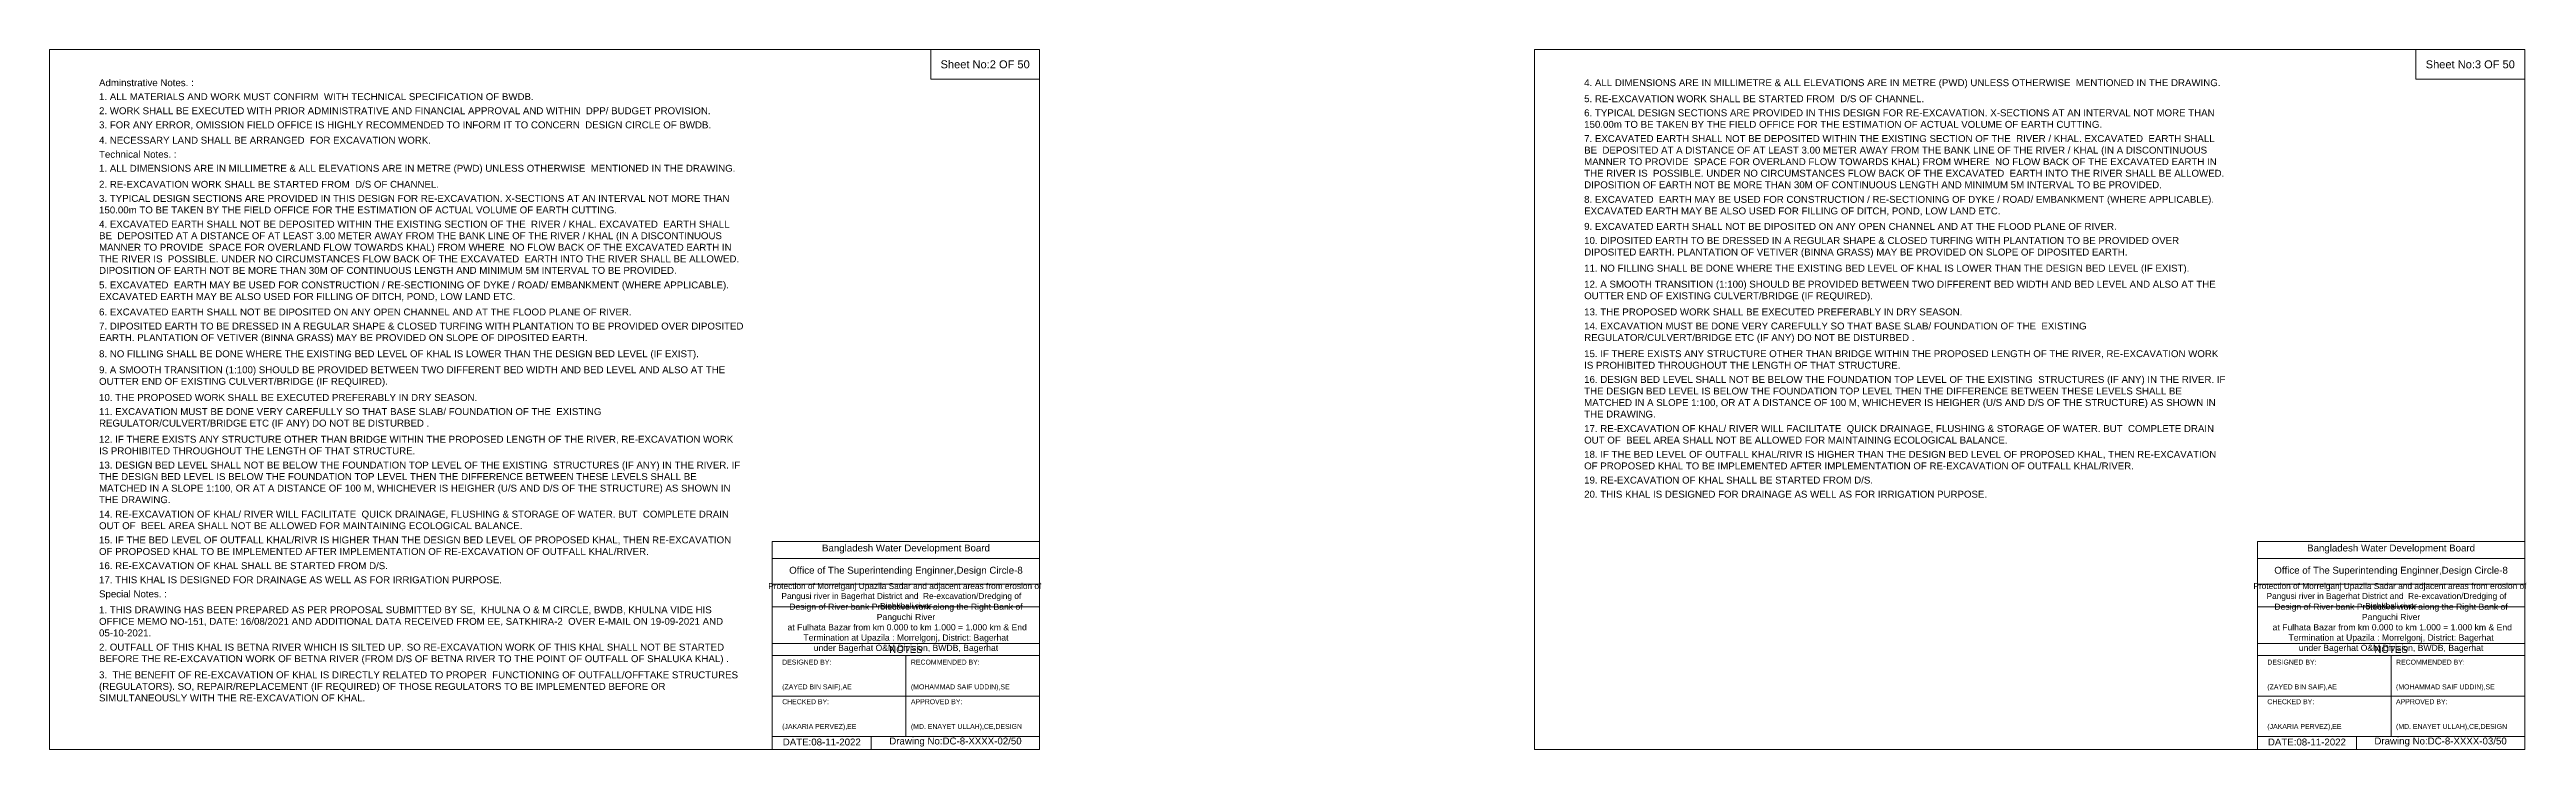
# Model space of a CAD drawing. Header units: inches. Extents: x 89000 to 305017, y -7071 to 0.
# Drawn here: x 115000 to 140017, y -7071 to 0 of the extents above; entities that cross this region are included whole.
import ezdxf

# ---------------------------------------------------------------- set-up
doc = ezdxf.new("R2010")
doc.units = ezdxf.units.IN
doc.header["$LTSCALE"] = 7
doc.header["$MEASUREMENT"] = 0
doc.layers.add('Cross Section Labels', color=7, linetype='Continuous', lineweight=9)
doc.styles.get("Standard").update_dxf_attribs({"font": 'arial.ttf'})

msp = doc.modelspace()

# ---------------------------------------------------------------- linework, layer by layer
at = {"layer": 'Cross Section Labels'}
for points in [[(115000, 0), (125000, 0), (125000, -7071), (115000, -7071)], [(123900, 0), (125000, 0), (125000, -300), (123900, -300)], [(130000, 0), (140000, 0), (140000, -7071), (130000, -7071)], [(138900, 0), (140000, 0), (140000, -300), (138900, -300)]]:
    msp.add_lwpolyline(points, close=True, dxfattribs=at)
for points in [[(122300, -7071), (122300, -4971), (125000, -4971)], [(137300, -7071), (137300, -4971), (140000, -4971)], [(122300, -5141), (125000, -5141)], [(137300, -5141), (140000, -5141)], [(122300, -5401), (125000, -5401)], [(137300, -5401), (140000, -5401)], [(122300, -5631), (125000, -5631)], [(137300, -5631), (140000, -5631)], [(122300, -6001), (125000, -6001)], [(137300, -6001), (140000, -6001)], [(122300, -6121), (125000, -6121)], [(123650, -6121), (123650, -6941)], [(137300, -6121), (140000, -6121)], [(138650, -6121), (138650, -6941)], [(122300, -6531), (125000, -6531)], [(137300, -6531), (140000, -6531)], [(122300, -6941), (125000, -6941)], [(123300, -6941), (123300, -7071)], [(137300, -6941), (140000, -6941)], [(138300, -6941), (138300, -7071)]]:
    msp.add_lwpolyline(points, dxfattribs=at)

# ---------------------------------------------------------------- texts
at = {"layer": 'Cross Section Labels', "attachment_point": 5}
for s, insert, char_height in [('Sheet No:2 OF 50', (124450, -150), 80), ('Sheet No:3 OF 50', (139450, -150), 80), ('Bangladesh Water Development Board', (123650, -5046), 70), ('Bangladesh Water Development Board', (138650, -5046), 70), ('Office of The Superintending Enginner,Design Circle-8', (123650, -5271), 70), ('Office of The Superintending Enginner,Design Circle-8', (138650, -5271), 70)]:
    msp.add_mtext(s, dxfattribs=dict(at, insert=insert, char_height=char_height))
at = {"layer": 'Cross Section Labels'}
for s, insert, char_height, width, attachment_point in [('Adminstrative Notes. :', (115500, -300), 70, 6500, 1), ('1. ALL MATERIALS AND WORK MUST CONFIRM  WITH TECHNICAL SPECIFICATION OF BWDB.', (115500, -441.14598), 70, 6500, 1), ('4. ALL DIMENSIONS ARE IN MILLIMETRE & ALL ELEVATIONS ARE IN METRE (PWD) UNLESS OTHERWISE  MENTIONED IN THE DRAWING.', (130500, -300), 70, 6500, 1), ('5. RE-EXCAVATION WORK SHALL BE STARTED FROM  D/S OF CHANNEL.', (130500, -461.82128), 70, 6500, 1), ('3. FOR ANY ERROR, OMISSION FIELD OFFICE IS HIGHLY RECOMMENDED TO INFORM IT TO CONCERN  DESIGN CIRCLE OF BWDB.', (115500, -726.01637), 70, 6500, 1), ('2. WORK SHALL BE EXECUTED WITH PRIOR ADMINISTRATIVE AND FINANCIAL APPROVAL AND WITHIN  DPP/ BUDGET PROVISION.', (115500, -583.58117), 70, 6500, 1), ('6. TYPICAL DESIGN SECTIONS ARE PROVIDED IN THIS DESIGN FOR RE-EXCAVATION. X-SECTIONS AT AN INTERVAL NOT MORE THAN 150.00m TO BE TAKEN BY THE FIELD OFFICE FOR THE ESTIMATION OF ACTUAL VOLUME OF EARTH CUTTING.', (130500, -604.25648), 70, 6500, 1), ('4. NECESSARY LAND SHALL BE ARRANGED  FOR EXCAVATION WORK. ', (115500, -881.10505), 70, 6500, 1), ('7. EXCAVATED EARTH SHALL NOT BE DEPOSITED WITHIN THE EXISTING SECTION OF THE  RIVER / KHAL. EXCAVATED  EARTH SHALL BE  DEPOSITED AT A DISTANCE OF AT LEAST 3.00 METER AWAY FROM THE BANK LINE OF THE RIVER / KHAL (IN A DISCONTINUOUS  MANNER TO PROVIDE  SPACE FOR OVERLAND FLOW TOWARDS KHAL) FROM WHERE  NO FLOW BACK OF THE EXCAVATED EARTH IN THE RIVER IS  POSSIBLE. UNDER NO CIRCUMSTANCES FLOW BACK OF THE EXCAVATED  EARTH INTO THE RIVER SHALL BE ALLOWED. DIPOSITION OF EARTH NOT BE MORE THAN 30M OF CONTINUOUS LENGTH AND MINIMUM 5M INTERVAL TO BE PROVIDED.', (130500, -864.59982), 70, 6500, 1), ('Technical Notes. :', (115500, -1023.54025), 70, 6500, 1), ('1. ALL DIMENSIONS ARE IN MILLIMETRE & ALL ELEVATIONS ARE IN METRE (PWD) UNLESS OTHERWISE  MENTIONED IN THE DRAWING.', (115500, -1164.68622), 70, 6500, 1), ('3. TYPICAL DESIGN SECTIONS ARE PROVIDED IN THIS DESIGN FOR RE-EXCAVATION. X-SECTIONS AT AN INTERVAL NOT MORE THAN 150.00m TO BE TAKEN BY THE FIELD OFFICE FOR THE ESTIMATION OF ACTUAL VOLUME OF EARTH CUTTING.', (115500, -1468.9427), 70, 6500, 1), ('2. RE-EXCAVATION WORK SHALL BE STARTED FROM  D/S OF CHANNEL.', (115500, -1326.5075), 70, 6500, 1), ('8. EXCAVATED  EARTH MAY BE USED FOR CONSTRUCTION / RE-SECTIONING OF DYKE / ROAD/ EMBANKMENT (WHERE APPLICABLE). EXCAVATED EARTH MAY BE ALSO USED FOR FILLING OF DITCH, POND, LOW LAND ETC.', (130500, -1478.71533), 70, 6500, 1), ('4. EXCAVATED EARTH SHALL NOT BE DEPOSITED WITHIN THE EXISTING SECTION OF THE  RIVER / KHAL. EXCAVATED  EARTH SHALL BE  DEPOSITED AT A DISTANCE OF AT LEAST 3.00 METER AWAY FROM THE BANK LINE OF THE RIVER / KHAL (IN A DISCONTINUOUS  MANNER TO PROVIDE  SPACE FOR OVERLAND FLOW TOWARDS KHAL) FROM WHERE  NO FLOW BACK OF THE EXCAVATED EARTH IN THE RIVER IS  POSSIBLE. UNDER NO CIRCUMSTANCES FLOW BACK OF THE EXCAVATED  EARTH INTO THE RIVER SHALL BE ALLOWED. DIPOSITION OF EARTH NOT BE MORE THAN 30M OF CONTINUOUS LENGTH AND MINIMUM 5M INTERVAL TO BE PROVIDED.', (115500, -1729.28604), 70, 6500, 1), ('9. EXCAVATED EARTH SHALL NOT BE DIPOSITED ON ANY OPEN CHANNEL AND AT THE FLOOD PLANE OF RIVER.', (130500, -1751.71214), 70, 6500, 1), ('10. DIPOSITED EARTH TO BE DRESSED IN A REGULAR SHAPE & CLOSED TURFING WITH PLANTATION TO BE PROVIDED OVER DIPOSITED EARTH. PLANTATION OF VETIVER (BINNA GRASS) MAY BE PROVIDED ON SLOPE OF DIPOSITED EARTH.^J', (130500, -1894.14734), 70, 6500, 1), ('11. NO FILLING SHALL BE DONE WHERE THE EXISTING BED LEVEL OF KHAL IS LOWER THAN THE DESIGN BED LEVEL (IF EXIST).', (130500, -2173.87676), 70, 6500, 1), ('5. EXCAVATED  EARTH MAY BE USED FOR CONSTRUCTION / RE-SECTIONING OF DYKE / ROAD/ EMBANKMENT (WHERE APPLICABLE). EXCAVATED EARTH MAY BE ALSO USED FOR FILLING OF DITCH, POND, LOW LAND ETC.', (115500, -2343.40155), 70, 6500, 1), ('12. A SMOOTH TRANSITION (1:100) SHOULD BE PROVIDED BETWEEN TWO DIFFERENT BED WIDTH AND BED LEVEL AND ALSO AT THE OUTTER END OF EXISTING CULVERT/BRIDGE (IF REQUIRED).', (130500, -2335.69804), 70, 6500, 1), ('6. EXCAVATED EARTH SHALL NOT BE DIPOSITED ON ANY OPEN CHANNEL AND AT THE FLOOD PLANE OF RIVER.', (115500, -2616.39836), 70, 6500, 1), ('13. THE PROPOSED WORK SHALL BE EXECUTED PREFERABLY IN DRY SEASON.', (130500, -2615.42747), 70, 6500, 1), ('7. DIPOSITED EARTH TO BE DRESSED IN A REGULAR SHAPE & CLOSED TURFING WITH PLANTATION TO BE PROVIDED OVER DIPOSITED EARTH. PLANTATION OF VETIVER (BINNA GRASS) MAY BE PROVIDED ON SLOPE OF DIPOSITED EARTH.^J', (115500, -2758.83356), 70, 6500, 1), ('14. EXCAVATION MUST BE DONE VERY CAREFULLY SO THAT BASE SLAB/ FOUNDATION OF THE  EXISTING REGULATOR/CULVERT/BRIDGE ETC (IF ANY) DO NOT BE DISTURBED .^J', (130500, -2757.91041), 70, 6500, 1), ('8. NO FILLING SHALL BE DONE WHERE THE EXISTING BED LEVEL OF KHAL IS LOWER THAN THE DESIGN BED LEVEL (IF EXIST).', (115500, -3038.56298), 70, 6500, 1), ('9. A SMOOTH TRANSITION (1:100) SHOULD BE PROVIDED BETWEEN TWO DIFFERENT BED WIDTH AND BED LEVEL AND ALSO AT THE OUTTER END OF EXISTING CULVERT/BRIDGE (IF REQUIRED).', (115500, -3200.38427), 70, 6500, 1), ('15. IF THERE EXISTS ANY STRUCTURE OTHER THAN BRIDGE WITHIN THE PROPOSED LENGTH OF THE RIVER, RE-EXCAVATION WORK IS PROHIBITED THROUGHOUT THE LENGTH OF THAT STRUCTURE.', (130500, -3037.63984), 70, 6500, 1), ('10. THE PROPOSED WORK SHALL BE EXECUTED PREFERABLY IN DRY SEASON.', (115500, -3480.11369), 70, 6500, 1), ('16. DESIGN BED LEVEL SHALL NOT BE BELOW THE FOUNDATION TOP LEVEL OF THE EXISTING  STRUCTURES (IF ANY) IN THE RIVER. IF THE DESIGN BED LEVEL IS BELOW THE FOUNDATION TOP LEVEL THEN THE DIFFERENCE BETWEEN THESE LEVELS SHALL BE MATCHED IN A SLOPE 1:100, OR AT A DISTANCE OF 100 M, WHICHEVER IS HEIGHER (U/S AND D/S OF THE STRUCTURE) AS SHOWN IN THE DRAWING.', (130500, -3297.98317), 70, 6500, 1), ('11. EXCAVATION MUST BE DONE VERY CAREFULLY SO THAT BASE SLAB/ FOUNDATION OF THE  EXISTING REGULATOR/CULVERT/BRIDGE ETC (IF ANY) DO NOT BE DISTURBED .^J', (115500, -3622.54889), 70, 6500, 1), ('12. IF THERE EXISTS ANY STRUCTURE OTHER THAN BRIDGE WITHIN THE PROPOSED LENGTH OF THE RIVER, RE-EXCAVATION WORK IS PROHIBITED THROUGHOUT THE LENGTH OF THAT STRUCTURE.', (115500, -3902.27831), 70, 6500, 1), ('17. RE-EXCAVATION OF KHAL/ RIVER WILL FACILITATE  QUICK DRAINAGE, FLUSHING & STORAGE OF WATER. BUT  COMPLETE DRAIN OUT OF  BEEL AREA SHALL NOT BE ALLOWED FOR MAINTAINING ECOLOGICAL BALANCE.', (130500, -3794.09504), 70, 6500, 1), ('13. DESIGN BED LEVEL SHALL NOT BE BELOW THE FOUNDATION TOP LEVEL OF THE EXISTING  STRUCTURES (IF ANY) IN THE RIVER. IF THE DESIGN BED LEVEL IS BELOW THE FOUNDATION TOP LEVEL THEN THE DIFFERENCE BETWEEN THESE LEVELS SHALL BE MATCHED IN A SLOPE 1:100, OR AT A DISTANCE OF 100 M, WHICHEVER IS HEIGHER (U/S AND D/S OF THE STRUCTURE) AS SHOWN IN THE DRAWING.', (115500, -4162.62165), 70, 6500, 1), ('18. IF THE BED LEVEL OF OUTFALL KHAL/RIVR IS HIGHER THAN THE DESIGN BED LEVEL OF PROPOSED KHAL, THEN RE-EXCAVATION OF PROPOSED KHAL TO BE IMPLEMENTED AFTER IMPLEMENTATION OF RE-EXCAVATION OF OUTFALL KHAL/RIVER.', (130500, -4054.43838), 70, 6500, 1), ('20. THIS KHAL IS DESIGNED FOR DRAINAGE AS WELL AS FOR IRRIGATION PURPOSE.^J', (130500, -4457.21692), 70, 6500, 1), ('19. RE-EXCAVATION OF KHAL SHALL BE STARTED FROM D/S.', (130500, -4314.78172), 70, 6500, 1), ('14. RE-EXCAVATION OF KHAL/ RIVER WILL FACILITATE  QUICK DRAINAGE, FLUSHING & STORAGE OF WATER. BUT  COMPLETE DRAIN OUT OF  BEEL AREA SHALL NOT BE ALLOWED FOR MAINTAINING ECOLOGICAL BALANCE.', (115500, -4658.73352), 70, 6500, 1), ('15. IF THE BED LEVEL OF OUTFALL KHAL/RIVR IS HIGHER THAN THE DESIGN BED LEVEL OF PROPOSED KHAL, THEN RE-EXCAVATION OF PROPOSED KHAL TO BE IMPLEMENTED AFTER IMPLEMENTATION OF RE-EXCAVATION OF OUTFALL KHAL/RIVER.', (115500, -4919.07685), 70, 6500, 1), ('16. RE-EXCAVATION OF KHAL SHALL BE STARTED FROM D/S.', (115500, -5179.42019), 70, 6500, 1), ('Special Notes. :', (115500, -5464.29059), 70, 6500, 1), ('17. THIS KHAL IS DESIGNED FOR DRAINAGE AS WELL AS FOR IRRIGATION PURPOSE.^J', (115500, -5321.85539), 70, 6500, 1), ('Protection of Morrelganj Upazila Sadar and adjacent areas from erosion of  Pangusi river in Bagerhat District and  Re-excavation/Dredging of     Bishkhali river', (123650, -5521), 60, 2800, 5), ('Protection of Morrelganj Upazila Sadar and adjacent areas from erosion of  Pangusi river in Bagerhat District and  Re-excavation/Dredging of     Bishkhali river', (138650, -5521), 60, 2800, 5), ('1. THIS DRAWING HAS BEEN PREPARED AS PER PROPOSAL SUBMITTED BY SE,  KHULNA O & M CIRCLE, BWDB, KHULNA VIDE HIS OFFICE MEMO NO-151, DATE: 16/08/2021 AND ADDITIONAL DATA RECEIVED FROM EE, SATKHIRA-2  OVER E-MAIL ON 19-09-2021 AND 05-10-2021.^J', (115500, -5624.91814), 70, 6500, 1), ('Design of River bank Protective work along the Right Bank of Panguchi River^J at Fulhata Bazar from km 0.000 to km 1.000 = 1.000 km & End Termination at Upazila : Morrelgonj, District: Bagerhat ^Junder Bagerhat O&M Division, BWDB, Bagerhat', (123650, -5846), 62.34004938, 2700, 5), ('Design of River bank Protective work along the Right Bank of Panguchi River^J at Fulhata Bazar from km 0.000 to km 1.000 = 1.000 km & End Termination at Upazila : Morrelgonj, District: Bagerhat ^Junder Bagerhat O&M Division, BWDB, Bagerhat', (138650, -5846), 62.34004938, 2700, 5), ('2. OUTFALL OF THIS KHAL IS BETNA RIVER WHICH IS SILTED UP. SO RE-EXCAVATION WORK OF THIS KHAL SHALL NOT BE STARTED BEFORE THE RE-EXCAVATION WORK OF BETNA RIVER (FROM D/S OF BETNA RIVER TO THE POINT OF OUTFALL OF SHALUKA KHAL) .   ', (115500, -6002.21464), 70, 6500, 1), ('DESIGNED BY:^J^J^J(ZAYED BIN SAIF),AE', (122400, -6321), 50, 1400, 4), ('NOTES', (123650, -6061), 70, 2800, 5), ('RECOMMENDED BY:^J^J^J(MOHAMMAD SAIF UDDIN),SE', (123700, -6321), 50, 1400, 4), ('DESIGNED BY:^J^J^J(ZAYED BIN SAIF),AE', (137400, -6321), 50, 1400, 4), ('NOTES', (138650, -6061), 70, 2800, 5), ('RECOMMENDED BY:^J^J^J(MOHAMMAD SAIF UDDIN),SE', (138700, -6321), 50, 1400, 4), ('3.  THE BENEFIT OF RE-EXCAVATION OF KHAL IS DIRECTLY RELATED TO PROPER  FUNCTIONING OF OUTFALL/OFFTAKE STRUCTURES (REGULATORS). SO, REPAIR/REPLACEMENT (IF REQUIRED) OF THOSE REGULATORS TO BE IMPLEMENTED BEFORE OR SIMULTANEOUSLY WITH THE RE-EXCAVATION OF KHAL.        ', (115500, -6281.94407), 70, 6500, 1), ('CHECKED BY:^J^J^J(JAKARIA PERVEZ),EE', (122400, -6721), 50, 1400, 4), ('APPROVED BY:^J^J^J(MD. ENAYET ULLAH),CE,DESIGN', (123700, -6721), 50, 1400, 4), ('CHECKED BY:^J^J^J(JAKARIA PERVEZ),EE', (137400, -6721), 50, 1400, 4), ('APPROVED BY:^J^J^J(MD. ENAYET ULLAH),CE,DESIGN', (138700, -6721), 50, 1400, 4), ('DATE:08-11-2022', (122800, -6996), 70, 1400, 5), ('Drawing No:DC-8-XXXX-02/50', (124150, -6996), 70, 2200, 5), ('DATE:08-11-2022', (137800, -6996), 70, 1400, 5), ('Drawing No:DC-8-XXXX-03/50', (139150, -6996), 70, 2200, 5)]:
    msp.add_mtext(s, dxfattribs=dict(at, insert=insert, char_height=char_height, width=width, attachment_point=attachment_point))

doc.saveas('drawing.dxf')
